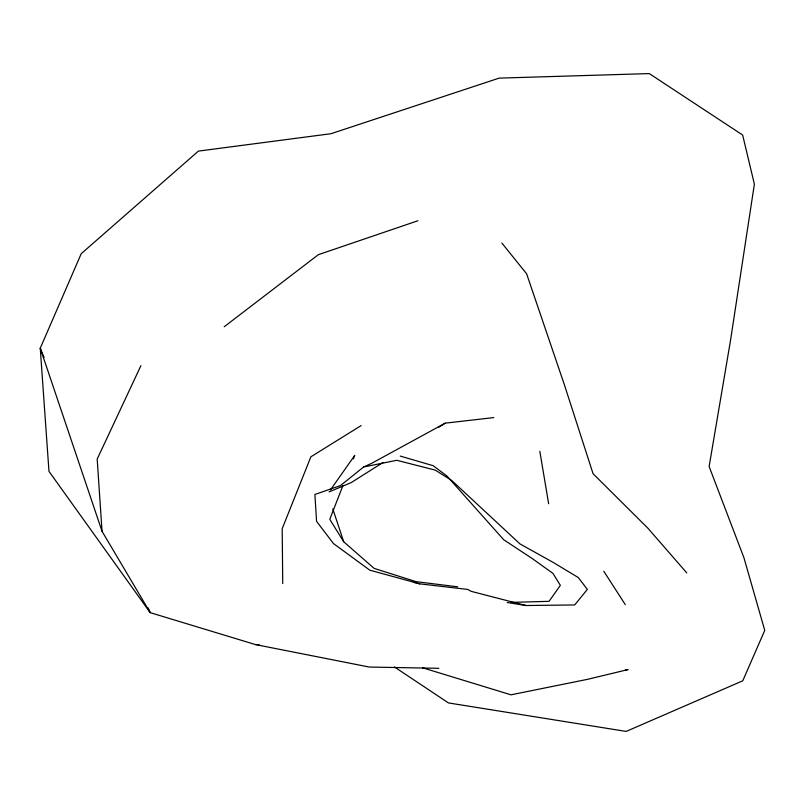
<?xml version="1.0" encoding="UTF-8"?>
<svg xmlns="http://www.w3.org/2000/svg" width="805" height="805" viewBox="0 0 805 805"><rect width="100%" height="100%" fill="white"/><g stroke="black" fill="none" stroke-linecap="round" stroke-linejoin="round"><path stroke-width="1.21" d="M342.92 485.616L329.778 519.316L343.705 541.755L374.144 568.4L415.954 581.633L457.693 586.825M353.355 458.89L354.713 455.409L330.483 489.893M140.885 365.742L97.184 459.071L102.044 531.31L150.183 612.635L255.447 644.574L369.324 667.053L438.876 668.311M363.588 467.011L340.475 485.586L314.896 494.461L316.576 521.358L333.501 543.586L369.797 570.171L419.717 583.846L467.745 589.441L471.167 591.343L525.967 605.521L574.679 604.958L587.338 589.431L578.332 577.577L553.367 562.514L519.939 543.888L451.686 480.444L435.304 470.15L396.774 460.289L363.588 467.011L371.598 463.358L445.215 423.158L493.767 417.594M224.213 326.75L318.367 254.672L417.906 220.761M382.928 462.543L351.262 482.567L329.054 491.925M438.876 427.163L445.215 423.158M361.133 425.593L310.881 456.807L282.193 528.674L282.736 583.595M625.616 669.891L628.111 669.559L587.69 679.299L511.014 694.826L422.585 667.788M510.923 602.392L549.06 601.325L560.35 585.356L552.944 573.371L531.924 558.338L503.729 539.763L446.856 475.946L433.08 465.662L400.266 456.093M255.447 644.574L259.19 644.714M507.231 602.502L525.967 605.521M414.001 582.387L419.717 583.846M394.39 666.922L448.466 702.926L626.169 731.413L742.774 680.799L764.75 630.375L743.971 557.855L709.125 466.518L730.427 340.998L754.376 184.164L742.653 135.029L649.273 73.587L499.16 78.125L331.006 133.71L198.392 151.109L81.225 253.686L40.25 348.223L48.974 471.358L150.183 612.635L148.251 607.996M686.756 572.878L647.874 528.191L593.064 473.702L564.325 384.589L526.621 273.801L501.867 243.04M603.831 571.288L625.274 604.605M44.104 357.5L40.25 348.223L102.044 531.31M332.787 508.901L343.705 541.755M539.823 451.293L548.648 503.759"/></g></svg>
